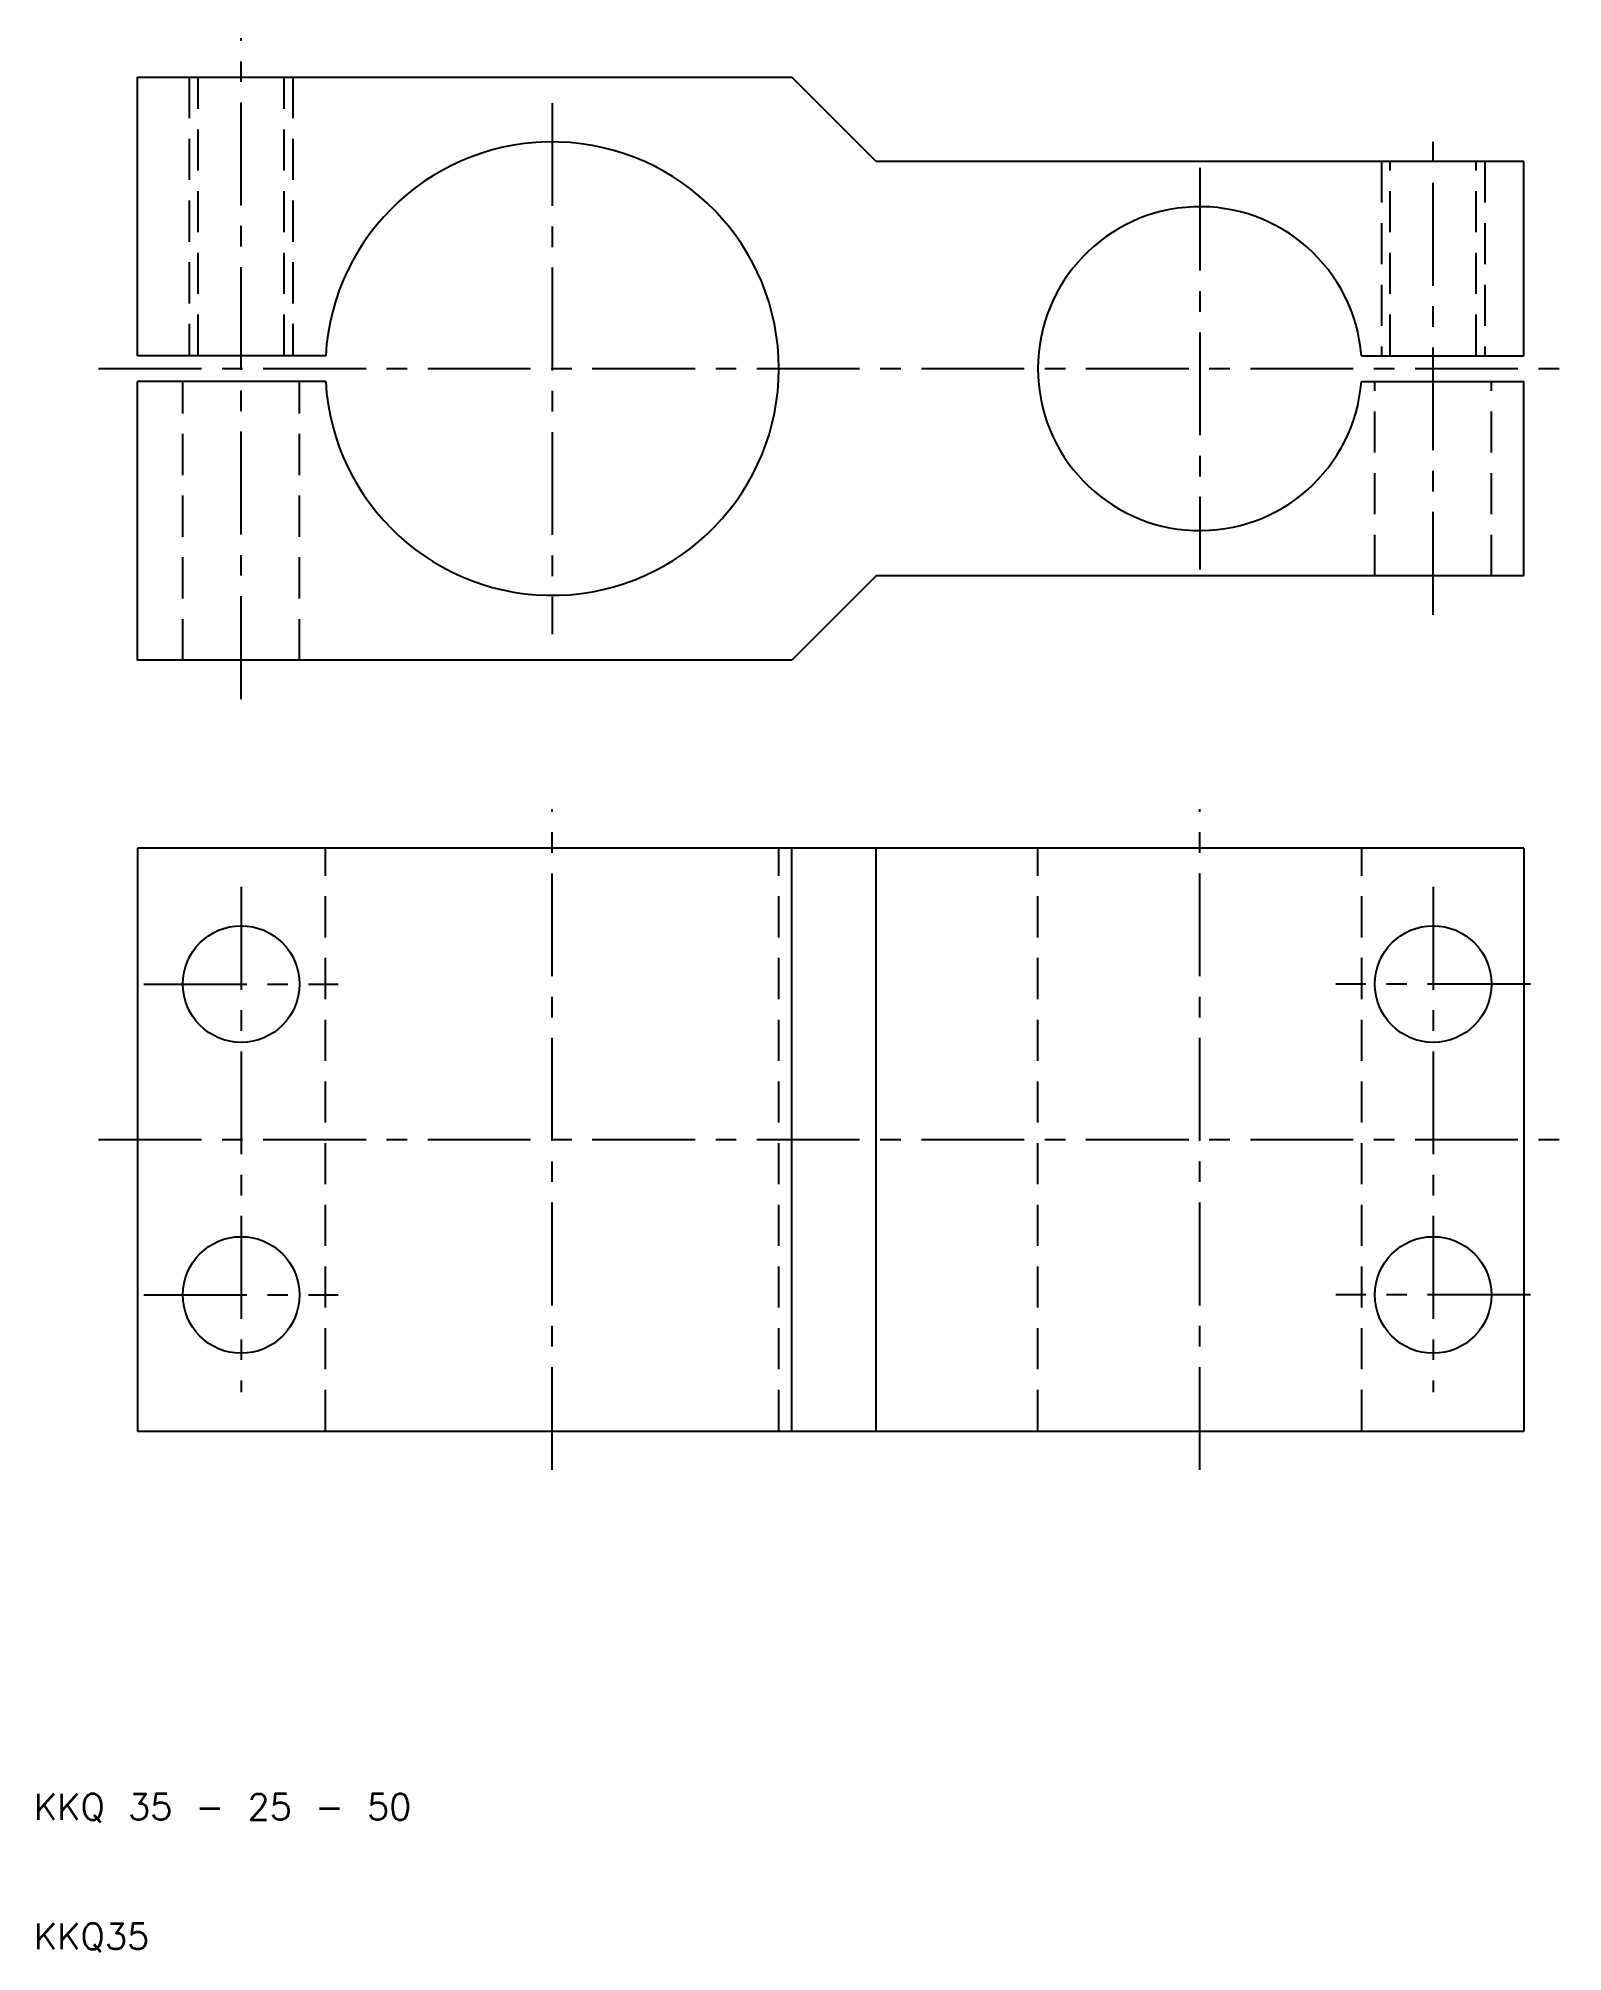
# Model space of a CAD drawing. Extents: x 10 to 128, y 10 to 157.
import ezdxf

# ---------------------------------------------------------------- set-up
doc = ezdxf.new("R2010")
doc.units = 0
doc.header["$LTSCALE"] = 0.25
doc.linetypes.add('CENTER', pattern=[50.8, 31.75, -6.35, 6.35, -6.35])
doc.linetypes.add('DASHED', pattern=[19.05, 12.7, -6.35])
doc.layers.get('0').update_dxf_attribs({"linetype": 'CONTINUOUS'})
doc.layers.add('CENTER', color=1, linetype='CENTER')
doc.styles.get("Standard").update_dxf_attribs({"font": 'txt.shx', "bigfont": 'extfont.shx'})

msp = doc.modelspace()

# ---------------------------------------------------------------- linework, layer by layer
for p, q in [((18, 133), (18, 154.5)), ((18, 154.5), (68.5, 154.5)), ((75, 148), (68.5, 154.5)), ((125, 148), (75, 148)), ((125, 133), (125, 148)), ((32.5286, 133), (18, 133)), ((112.4599, 133), (125, 133)), ((18, 109.5), (18, 131)), ((32.5286, 131), (18, 131)), ((112.4599, 131), (125, 131)), ((125, 116), (125, 131)), ((75, 116), (68.5, 109.5)), ((125, 116), (75, 116)), ((68.5, 109.5), (18, 109.5)), ((125, 95), (18, 95)), ((18, 95), (18, 50)), ((68.5, 50), (68.5, 95)), ((75, 50), (75, 95)), ((125, 95), (125, 50)), ((18, 50), (125, 50))]:
    msp.add_line(p, q)
at = {"color": 3, "linetype": 'DASHED'}
for p, q in [((22, 154.5), (22, 133)), ((22.6765, 133), (22.6765, 154.5)), ((29.3235, 133), (29.3235, 154.5)), ((30, 154.5), (30, 133)), ((114, 148), (114, 133)), ((114.6765, 133), (114.6765, 148)), ((121.3235, 133), (121.3235, 148)), ((122, 148), (122, 133)), ((21.5, 109.5), (21.5, 131)), ((30.5, 109.5), (30.5, 131)), ((113.5, 116), (113.5, 131)), ((122.5, 116), (122.5, 131)), ((32.5, 50), (32.5, 95)), ((67.5, 50), (67.5, 95)), ((87.5, 50), (87.5, 95)), ((112.5, 50), (112.5, 95))]:
    msp.add_line(p, q, dxfattribs=at)
for centre in [(26, 84.5), (118, 84.5), (26, 60.5), (118, 60.5)]:
    msp.add_circle(centre, 4.5)
for centre, radius, start, end in [((50, 132), 17.5, 183.275829, 176.724171), ((100, 132), 12.5, 4.588566, 355.411434)]:
    msp.add_arc(centre, radius, start, end)
at = {"layer": 'CENTER', "color": 1, "linetype": 'CENTER'}
for p, q in [((26, 106.5), (26, 157.5)), ((50, 152.5), (50, 111.5)), ((118, 113), (118, 151)), ((100, 147.5), (100, 116.5)), ((15, 132), (128, 132)), ((50, 47), (50, 98)), ((100, 47), (100, 98)), ((26, 92), (26, 53)), ((118, 92), (118, 53)), ((18.5, 84.5), (33.5, 84.5)), ((125.5, 84.5), (110.5, 84.5)), ((15, 72.5), (128, 72.5)), ((18.5, 60.5), (33.5, 60.5)), ((125.5, 60.5), (110.5, 60.5))]:
    msp.add_line(p, q, dxfattribs=at)

# ---------------------------------------------------------------- texts
for s, p in [('KKQ 35 - 25 - 50', (10, 20)), ('KKQ35', (10, 10))]:
    msp.add_text(s, height=2).set_placement(p)

doc.saveas('drawing.dxf')
